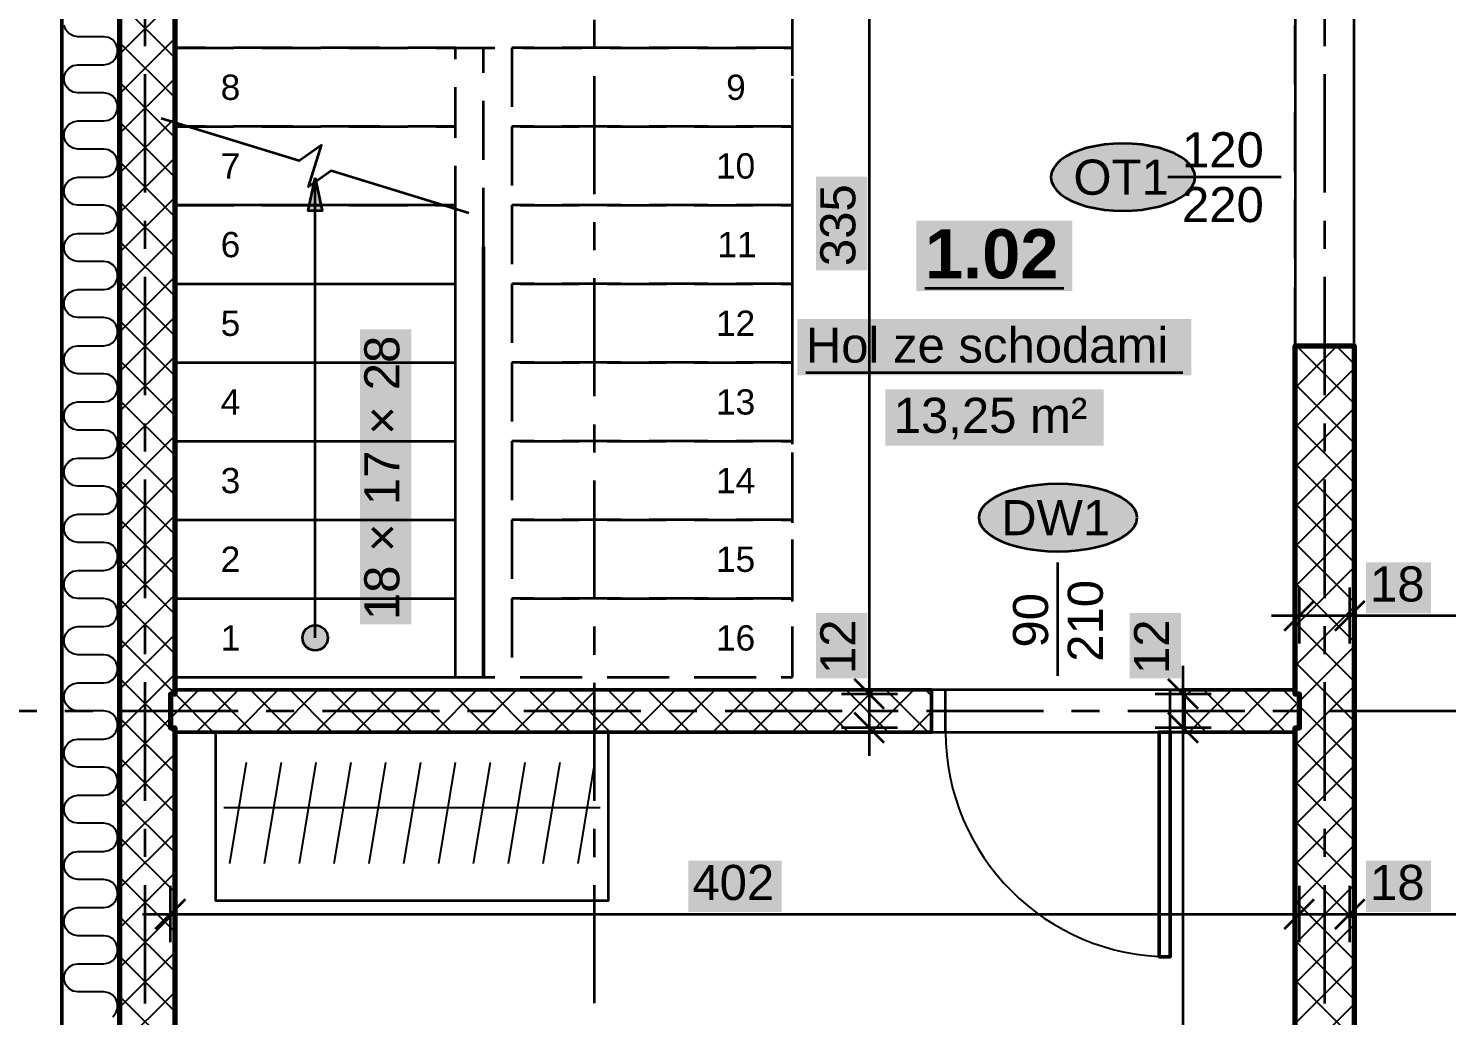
# Model space of a CAD drawing. Header units: metres. Extents: x -3.3 to 16.9, y -6.3 to 12.1.
# Drawn here: x -0.42 to 4.63, y 3.42 to 6.93 of the extents above; entities that cross this region are included whole.
import ezdxf

# ---------------------------------------------------------------- set-up
doc = ezdxf.new("R2010")
doc.units = ezdxf.units.M
for name, pattern in [('KRESKOWA', [5.25, 4.2, -1.05]), ('PUNKTOWA', [10.5, 8.4, -1.05, 0, -1.05]), ('PUNKTOWA_KROTKA', [6.3, 4.2, -1.05, 0, -1.05])]:
    doc.linetypes.add(name, pattern=pattern)
for name, color, linetype, lineweight in [('A-DRZWI', 3, 'Continuous', 35), ('A-KRESKOWANIE', 8, 'Continuous', 18), ('A-MASKA', 7, 'Continuous', 18), ('A-MEBLE', 8, 'Continuous', 18), ('A-NAD-CIECIEM', 8, 'KRESKOWA', 25), ('A-OPISY', 2, 'Continuous', 25), ('A-OSIE', 1, 'PUNKTOWA', 25), ('A-POMIESZCZENIA', 2, 'Continuous', 25), ('A-PRZEKROJE', 1, 'PUNKTOWA_KROTKA', 50), ('A-SCHODY', 6, 'Continuous', 25), ('A-SCIANY-DZIAL', 7, 'Continuous', 35), ('A-SCIANY-IZOL', 4, 'Continuous', 35), ('A-SCIANY-KONSTR', 7, 'Continuous', 50), ('A-WIDOK', 7, 'Continuous', 25), ('A-WYMIARY', 1, 'Continuous', 25)]:
    doc.layers.add(name, color=color, linetype=linetype, lineweight=lineweight)
doc.styles.add('PL_ARIAL', font='arial.ttf')
doc.styles.add('PL_ARIAL_B', font='arialbd.ttf')

msp = doc.modelspace()

# ---------------------------------------------------------------- hatches: boundary and pattern name
at = {"layer": 'A-MASKA', "true_color": 0xffffff}
for points in [[(2.5713, 6.0684), (2.5713, 6.4016), (2.3888, 6.4016), (2.3888, 6.0684)], [(0.9475, 4.8081), (0.9475, 5.8585), (0.765, 5.8585), (0.765, 4.8081)], [(4.3465, 4.847), (4.5786, 4.847), (4.5786, 5.0295), (4.3465, 5.0295)], [(2.5713, 4.6165), (2.5713, 4.8486), (2.3888, 4.8486), (2.3888, 4.6165)], [(3.6885, 4.6165), (3.6885, 4.8486), (3.506, 4.8486), (3.506, 4.6165)], [(1.9334, 3.7845), (2.2666, 3.7845), (2.2666, 3.967), (1.9334, 3.967)], [(4.3465, 3.7845), (4.5786, 3.7845), (4.5786, 3.967), (4.3465, 3.967)]]:
    msp.add_hatch(color=7, dxfattribs=at).paths.add_polyline_path(points)
at = {"layer": 'A-OPISY', "true_color": 0xffffff}
for points in [[(3.7386, 6.4), (3.7364, 6.4157), (3.7298, 6.4311), (3.719, 6.4459), (3.7042, 6.46), (3.6855, 6.4731), (3.6634, 6.4849), (3.6381, 6.4952), (3.6102, 6.5039), (3.5801, 6.5109), (3.5483, 6.5159), (3.5154, 6.519), (3.4819, 6.52), (3.4484, 6.519), (3.4155, 6.5159), (3.3837, 6.5109), (3.3535, 6.5039), (3.3256, 6.4952), (3.3004, 6.4849), (3.2783, 6.4731), (3.2596, 6.46), (3.2448, 6.4459), (3.234, 6.4311), (3.2274, 6.4157), (3.2252, 6.4), (3.2274, 6.3843), (3.234, 6.3689), (3.2448, 6.3541), (3.2596, 6.34), (3.2783, 6.3269), (3.3004, 6.3151), (3.3256, 6.3048), (3.3535, 6.2961), (3.3837, 6.2891), (3.4155, 6.2841), (3.4484, 6.281), (3.4819, 6.28), (3.5154, 6.281), (3.5483, 6.2841), (3.5801, 6.2891), (3.6102, 6.2961), (3.6381, 6.3048), (3.6634, 6.3151), (3.6855, 6.3269), (3.7042, 6.34), (3.719, 6.3541), (3.7298, 6.3689), (3.7364, 6.3843)], [(3.5319, 5.1881), (3.5295, 5.2038), (3.5223, 5.2192), (3.5104, 5.234), (3.4941, 5.2481), (3.4736, 5.2612), (3.4493, 5.273), (3.4216, 5.2833), (3.3909, 5.292), (3.3579, 5.299), (3.323, 5.304), (3.2868, 5.3071), (3.25, 5.3081), (3.2132, 5.3071), (3.177, 5.304), (3.1421, 5.299), (3.1091, 5.292), (3.0784, 5.2833), (3.0507, 5.273), (3.0264, 5.2612), (3.0059, 5.2481), (2.9896, 5.234), (2.9777, 5.2192), (2.9705, 5.2038), (2.9681, 5.1881), (2.9705, 5.1725), (2.9777, 5.1571), (2.9896, 5.1422), (3.0059, 5.1281), (3.0264, 5.1151), (3.0507, 5.1033), (3.0784, 5.0929), (3.1091, 5.0842), (3.1421, 5.0773), (3.177, 5.0722), (3.2132, 5.0691), (3.25, 5.0681), (3.2868, 5.0691), (3.323, 5.0722), (3.3579, 5.0773), (3.3909, 5.0842), (3.4216, 5.0929), (3.4493, 5.1033), (3.4736, 5.1151), (3.4941, 5.1281), (3.5104, 5.1422), (3.5223, 5.1571), (3.5295, 5.1725)]]:
    msp.add_hatch(color=7, dxfattribs=at).paths.add_polyline_path(points)
at = {"layer": 'A-POMIESZCZENIA', "true_color": 0xffffff}
for points in [[(2.7464, 5.9948), (3.3014, 5.9948), (3.3014, 6.2448), (2.7464, 6.2448)], [(2.3224, 5.6948), (3.7254, 5.6948), (3.7254, 5.8948), (2.3224, 5.8948)], [(2.6354, 5.4448), (3.4124, 5.4448), (3.4124, 5.6448), (2.6354, 5.6448)]]:
    msp.add_hatch(color=7, dxfattribs=at).paths.add_polyline_path(points)
at = {"layer": 'A-SCHODY', "true_color": 0x000000}
msp.add_hatch(color=7, dxfattribs=at).paths.add_polyline_path([(0.605, 6.398), (0.6299, 6.2806), (0.5801, 6.2806)])
at = {"layer": 'A-SCHODY', "true_color": 0xffffff}
msp.add_hatch(color=7, dxfattribs=at).paths.add_polyline_path([(0.65, 4.76), (0.6498, 4.7556), (0.6491, 4.7512), (0.6481, 4.7469), (0.6466, 4.7428), (0.6447, 4.7388), (0.6424, 4.735), (0.6398, 4.7315), (0.6368, 4.7282), (0.6335, 4.7252), (0.63, 4.7226), (0.6262, 4.7203), (0.6222, 4.7184), (0.6181, 4.7169), (0.6138, 4.7159), (0.6094, 4.7152), (0.605, 4.715), (0.6006, 4.7152), (0.5962, 4.7159), (0.5919, 4.7169), (0.5878, 4.7184), (0.5838, 4.7203), (0.58, 4.7226), (0.5765, 4.7252), (0.5732, 4.7282), (0.5702, 4.7315), (0.5676, 4.735), (0.5653, 4.7388), (0.5634, 4.7428), (0.5619, 4.7469), (0.5609, 4.7512), (0.5602, 4.7556), (0.56, 4.76), (0.5602, 4.7644), (0.5609, 4.7688), (0.5619, 4.7731), (0.5634, 4.7772), (0.5653, 4.7812), (0.5676, 4.785), (0.5702, 4.7885), (0.5732, 4.7918), (0.5765, 4.7948), (0.58, 4.7974), (0.5838, 4.7997), (0.5878, 4.8016), (0.5919, 4.8031), (0.5962, 4.8041), (0.6006, 4.8048), (0.605, 4.805), (0.6094, 4.8048), (0.6138, 4.8041), (0.6181, 4.8031), (0.6222, 4.8016), (0.6262, 4.7997), (0.63, 4.7974), (0.6335, 4.7948), (0.6368, 4.7918), (0.6398, 4.7885), (0.6424, 4.785), (0.6447, 4.7812), (0.6466, 4.7772), (0.6481, 4.7731), (0.6491, 4.7688), (0.6498, 4.7644)])

# ---------------------------------------------------------------- linework, layer by layer
at = {"layer": 'A-DRZWI', "lineweight": 35, "ltscale": 0.05}
for points in [[(2.8, 4.425), (2.85, 4.425), (2.85, 4.575), (2.8, 4.575)], [(3.7, 4.425), (3.65, 4.425), (3.65, 4.575), (3.7, 4.575)]]:
    msp.add_lwpolyline(points, close=True, dxfattribs=at)
at = {"layer": 'A-DRZWI', "lineweight": 50, "ltscale": 0.05}
msp.add_lwpolyline([(3.65, 4.425), (3.65, 3.625), (3.61, 3.625), (3.61, 4.425)], close=True, dxfattribs=at)
at = {"layer": 'A-DRZWI', "lineweight": 25, "ltscale": 0.05}
msp.add_arc((3.65, 4.425), 0.8, -180, -90, dxfattribs=at)
at = {"layer": 'A-KRESKOWANIE', "lineweight": 25, "ltscale": 0.05}
for points in [[(-0.09, 6.8396), (0.105, 7.0346)], [(0.105, 6.8246), (-0.09, 7.0196)], [(-0.1154, 3.4117), (-0.1042, 3.425), (-0.0983, 3.4413), (-0.0983, 3.4587), (-0.1042, 3.475), (-0.1154, 3.4883), (-0.1304, 3.497), (-0.1475, 3.5), (-0.1475, 3.5), (-0.2395, 3.5), (-0.2395, 3.5), (-0.2566, 3.503), (-0.2716, 3.5117), (-0.2828, 3.525), (-0.2887, 3.5413), (-0.2887, 3.5587), (-0.2828, 3.575), (-0.2716, 3.5883), (-0.2566, 3.597), (-0.2395, 3.6), (-0.1475, 3.6), (-0.1304, 3.603), (-0.1154, 3.6117), (-0.1042, 3.625), (-0.0983, 3.6413), (-0.0983, 3.6587), (-0.1042, 3.675), (-0.1154, 3.6883), (-0.1304, 3.697), (-0.1475, 3.7), (-0.1475, 3.7), (-0.2395, 3.7), (-0.2395, 3.7), (-0.2566, 3.703), (-0.2716, 3.7117), (-0.2828, 3.725), (-0.2887, 3.7413), (-0.2887, 3.7587), (-0.2828, 3.775), (-0.2716, 3.7883), (-0.2566, 3.797), (-0.2395, 3.8), (-0.1475, 3.8), (-0.1304, 3.803), (-0.1154, 3.8117), (-0.1042, 3.825), (-0.0983, 3.8413), (-0.0983, 3.8587), (-0.1042, 3.875), (-0.1154, 3.8883), (-0.1304, 3.897), (-0.1475, 3.9), (-0.1475, 3.9), (-0.2395, 3.9), (-0.2395, 3.9), (-0.2566, 3.903), (-0.2716, 3.9117), (-0.2828, 3.925), (-0.2887, 3.9413), (-0.2887, 3.9587), (-0.2828, 3.975), (-0.2716, 3.9883), (-0.2566, 3.997), (-0.2395, 4), (-0.1475, 4), (-0.1304, 4.003), (-0.1154, 4.0117), (-0.1042, 4.025), (-0.0983, 4.0413), (-0.0983, 4.0587), (-0.1042, 4.075), (-0.1154, 4.0883), (-0.1304, 4.097), (-0.1475, 4.1), (-0.1475, 4.1), (-0.2395, 4.1), (-0.2395, 4.1), (-0.2566, 4.103), (-0.2716, 4.1117), (-0.2828, 4.125), (-0.2887, 4.1413), (-0.2887, 4.1587), (-0.2828, 4.175), (-0.2716, 4.1883), (-0.2566, 4.197), (-0.2395, 4.2), (-0.1475, 4.2), (-0.1304, 4.203), (-0.1154, 4.2117), (-0.1042, 4.225), (-0.0983, 4.2413), (-0.0983, 4.2587), (-0.1042, 4.275), (-0.1154, 4.2883), (-0.1304, 4.297), (-0.1475, 4.3), (-0.1475, 4.3), (-0.2395, 4.3), (-0.2395, 4.3), (-0.2566, 4.303), (-0.2716, 4.3117), (-0.2828, 4.325), (-0.2887, 4.3413), (-0.2887, 4.3587), (-0.2828, 4.375), (-0.2716, 4.3883), (-0.2566, 4.397), (-0.2395, 4.4), (-0.1475, 4.4), (-0.1304, 4.403), (-0.1154, 4.4117), (-0.1042, 4.425), (-0.0983, 4.4413), (-0.0983, 4.4587), (-0.1042, 4.475), (-0.1154, 4.4883), (-0.1304, 4.497), (-0.1475, 4.5), (-0.1475, 4.5), (-0.2395, 4.5), (-0.2395, 4.5), (-0.2566, 4.503), (-0.2716, 4.5117), (-0.2828, 4.525), (-0.2887, 4.5413), (-0.2887, 4.5587), (-0.2828, 4.575), (-0.2716, 4.5883), (-0.2566, 4.597), (-0.2395, 4.6), (-0.2395, 4.6), (-0.1475, 4.6), (-0.1304, 4.603), (-0.1154, 4.6117), (-0.1042, 4.625), (-0.0983, 4.6413), (-0.0983, 4.6587), (-0.1042, 4.675), (-0.1154, 4.6883), (-0.1304, 4.697), (-0.1475, 4.7), (-0.1475, 4.7), (-0.2395, 4.7), (-0.2395, 4.7), (-0.2566, 4.703), (-0.2716, 4.7117), (-0.2828, 4.725), (-0.2887, 4.7413), (-0.2887, 4.7587), (-0.2828, 4.775), (-0.2716, 4.7883), (-0.2566, 4.797), (-0.2395, 4.8), (-0.1475, 4.8), (-0.1304, 4.803), (-0.1154, 4.8117), (-0.1042, 4.825), (-0.0983, 4.8413), (-0.0983, 4.8587), (-0.1042, 4.875), (-0.1154, 4.8883), (-0.1304, 4.897), (-0.1475, 4.9), (-0.1475, 4.9), (-0.2395, 4.9), (-0.2395, 4.9), (-0.2566, 4.903), (-0.2716, 4.9117), (-0.2828, 4.925), (-0.2887, 4.9413), (-0.2887, 4.9587), (-0.2828, 4.975), (-0.2716, 4.9883), (-0.2566, 4.997), (-0.2395, 5), (-0.1475, 5), (-0.1304, 5.003), (-0.1154, 5.0117), (-0.1042, 5.025), (-0.0983, 5.0413), (-0.0983, 5.0587), (-0.1042, 5.075), (-0.1154, 5.0883), (-0.1304, 5.097), (-0.1475, 5.1), (-0.1475, 5.1), (-0.2395, 5.1), (-0.2395, 5.1), (-0.2566, 5.103), (-0.2716, 5.1117), (-0.2828, 5.125), (-0.2887, 5.1413), (-0.2887, 5.1587), (-0.2828, 5.175), (-0.2716, 5.1883), (-0.2566, 5.197), (-0.2395, 5.2), (-0.1475, 5.2), (-0.1304, 5.203), (-0.1154, 5.2117), (-0.1042, 5.225), (-0.0983, 5.2413), (-0.0983, 5.2587), (-0.1042, 5.275), (-0.1154, 5.2883), (-0.1304, 5.297), (-0.1475, 5.3), (-0.1475, 5.3), (-0.2395, 5.3), (-0.2395, 5.3), (-0.2566, 5.303), (-0.2716, 5.3117), (-0.2828, 5.325), (-0.2887, 5.3413), (-0.2887, 5.3587), (-0.2828, 5.375), (-0.2716, 5.3883), (-0.2566, 5.397), (-0.2395, 5.4), (-0.1475, 5.4), (-0.1304, 5.403), (-0.1154, 5.4117), (-0.1042, 5.425), (-0.0983, 5.4413), (-0.0983, 5.4587), (-0.1042, 5.475), (-0.1154, 5.4883), (-0.1304, 5.497), (-0.1475, 5.5), (-0.1475, 5.5), (-0.2395, 5.5), (-0.2395, 5.5), (-0.2566, 5.503), (-0.2716, 5.5117), (-0.2828, 5.525), (-0.2887, 5.5413), (-0.2887, 5.5587), (-0.2828, 5.575), (-0.2716, 5.5883), (-0.2566, 5.597), (-0.2395, 5.6), (-0.1475, 5.6), (-0.1304, 5.603), (-0.1154, 5.6117), (-0.1042, 5.625), (-0.0983, 5.6413), (-0.0983, 5.6587), (-0.1042, 5.675), (-0.1154, 5.6883), (-0.1304, 5.697), (-0.1475, 5.7), (-0.1475, 5.7), (-0.2395, 5.7), (-0.2395, 5.7), (-0.2566, 5.703), (-0.2716, 5.7117), (-0.2828, 5.725), (-0.2887, 5.7413), (-0.2887, 5.7587), (-0.2828, 5.775), (-0.2716, 5.7883), (-0.2566, 5.797), (-0.2395, 5.8), (-0.1475, 5.8), (-0.1304, 5.803), (-0.1154, 5.8117), (-0.1042, 5.825), (-0.0983, 5.8413), (-0.0983, 5.8587), (-0.1042, 5.875), (-0.1154, 5.8883), (-0.1304, 5.897), (-0.1475, 5.9), (-0.1475, 5.9), (-0.2395, 5.9), (-0.2395, 5.9), (-0.2566, 5.903), (-0.2716, 5.9117), (-0.2828, 5.925), (-0.2887, 5.9413), (-0.2887, 5.9587), (-0.2828, 5.975), (-0.2716, 5.9883), (-0.2566, 5.997), (-0.2395, 6), (-0.1475, 6), (-0.1304, 6.003), (-0.1154, 6.0117), (-0.1042, 6.025), (-0.0983, 6.0413), (-0.0983, 6.0587), (-0.1042, 6.075), (-0.1154, 6.0883), (-0.1304, 6.097), (-0.1475, 6.1), (-0.1475, 6.1), (-0.2395, 6.1), (-0.2395, 6.1), (-0.2566, 6.103), (-0.2716, 6.1117), (-0.2828, 6.125), (-0.2887, 6.1413), (-0.2887, 6.1587), (-0.2828, 6.175), (-0.2716, 6.1883), (-0.2566, 6.197), (-0.2395, 6.2), (-0.1475, 6.2), (-0.1304, 6.203), (-0.1154, 6.2117), (-0.1042, 6.225), (-0.0983, 6.2413), (-0.0983, 6.2587), (-0.1042, 6.275), (-0.1154, 6.2883), (-0.1304, 6.297), (-0.1475, 6.3), (-0.1475, 6.3), (-0.2395, 6.3), (-0.2395, 6.3), (-0.2566, 6.303), (-0.2716, 6.3117), (-0.2828, 6.325), (-0.2887, 6.3413), (-0.2887, 6.3587), (-0.2828, 6.375), (-0.2716, 6.3883), (-0.2566, 6.397), (-0.2395, 6.4), (-0.1475, 6.4), (-0.1304, 6.403), (-0.1154, 6.4117), (-0.1042, 6.425), (-0.0983, 6.4413), (-0.0983, 6.4587), (-0.1042, 6.475), (-0.1154, 6.4883), (-0.1304, 6.497), (-0.1475, 6.5), (-0.1475, 6.5), (-0.2395, 6.5), (-0.2395, 6.5), (-0.2566, 6.503), (-0.2716, 6.5117), (-0.2828, 6.525), (-0.2887, 6.5413), (-0.2887, 6.5587), (-0.2828, 6.575), (-0.2716, 6.5883), (-0.2566, 6.597), (-0.2395, 6.6), (-0.1475, 6.6), (-0.1304, 6.603), (-0.1154, 6.6117), (-0.1042, 6.625), (-0.0983, 6.6413), (-0.0983, 6.6587), (-0.1042, 6.675), (-0.1154, 6.6883), (-0.1304, 6.697), (-0.1475, 6.7), (-0.1475, 6.7), (-0.2395, 6.7), (-0.2395, 6.7), (-0.2566, 6.703), (-0.2716, 6.7117), (-0.2828, 6.725), (-0.2887, 6.7413), (-0.2887, 6.7587), (-0.2828, 6.775), (-0.2716, 6.7883), (-0.2566, 6.797), (-0.2395, 6.8), (-0.1475, 6.8), (-0.1304, 6.803), (-0.1154, 6.8117), (-0.1042, 6.825), (-0.0983, 6.8413), (-0.0983, 6.8587), (-0.1042, 6.875), (-0.1154, 6.8883), (-0.1304, 6.897), (-0.1475, 6.9), (-0.1475, 6.9), (-0.2395, 6.9), (-0.2395, 6.9), (-0.2566, 6.903), (-0.2716, 6.9117), (-0.2828, 6.925), (-0.2887, 6.9413)], [(-0.09, 6.6982), (0.105, 6.8932)], [(0.105, 6.6832), (-0.09, 6.8782)], [(-0.09, 6.5568), (0.105, 6.7518)], [(0.105, 6.5418), (-0.09, 6.7368)], [(-0.09, 6.4154), (0.105, 6.6104)], [(0.105, 6.4004), (-0.09, 6.5954)], [(-0.09, 6.274), (0.105, 6.469)], [(0.105, 6.259), (-0.09, 6.454)], [(-0.09, 6.1325), (0.105, 6.3275)], [(0.105, 6.1175), (-0.09, 6.3125)], [(-0.09, 5.9911), (0.105, 6.1861)], [(0.105, 5.9761), (-0.09, 6.1711)], [(-0.09, 5.8497), (0.105, 6.0447)], [(0.105, 5.8347), (-0.09, 6.0297)], [(-0.09, 5.7083), (0.105, 5.9033)], [(0.105, 5.6933), (-0.09, 5.8883)], [(-0.09, 5.5669), (0.105, 5.7619)], [(4.095, 5.6506), (4.2444, 5.8)], [(4.095, 5.7921), (4.1029, 5.8)], [(4.305, 5.5945), (4.0995, 5.8)], [(4.305, 5.7359), (4.2409, 5.8)], [(0.105, 5.5519), (-0.09, 5.7469)], [(4.095, 5.5092), (4.305, 5.7192)], [(4.305, 5.4531), (4.095, 5.6631)], [(-0.09, 5.4254), (0.105, 5.6204)], [(0.105, 5.4104), (-0.09, 5.6054)], [(4.095, 5.3678), (4.305, 5.5778)], [(4.305, 5.3117), (4.095, 5.5217)], [(-0.09, 5.284), (0.105, 5.479)], [(0.105, 5.269), (-0.09, 5.464)], [(4.095, 5.2264), (4.305, 5.4364)], [(4.305, 5.1702), (4.095, 5.3802)], [(-0.09, 5.1426), (0.105, 5.3376)], [(0.105, 5.1276), (-0.09, 5.3226)], [(4.095, 5.0849), (4.305, 5.2949)], [(4.305, 5.0288), (4.095, 5.2388)], [(-0.09, 5.0012), (0.105, 5.1962)], [(0.105, 4.9862), (-0.09, 5.1812)], [(4.095, 4.9435), (4.305, 5.1535)], [(-0.09, 4.8597), (0.105, 5.0547)], [(4.305, 4.8874), (4.095, 5.0974)], [(0.105, 4.8447), (-0.09, 5.0397)], [(4.095, 4.8021), (4.305, 5.0121)], [(4.305, 4.746), (4.095, 4.956)], [(-0.09, 4.7183), (0.105, 4.9133)], [(0.105, 4.7033), (-0.09, 4.8983)], [(4.095, 4.6607), (4.305, 4.8707)], [(4.305, 4.6045), (4.095, 4.8145)], [(-0.09, 4.5769), (0.105, 4.7719)], [(0.105, 4.5619), (-0.09, 4.7569)], [(4.11, 4.5343), (4.305, 4.7293)], [(4.305, 4.4631), (4.095, 4.6731)], [(-0.09, 4.4355), (0.105, 4.6305)], [(0.105, 4.4205), (-0.09, 4.6155)], [(0.09, 4.4741), (0.1909, 4.575)], [(0.2419, 4.425), (0.105, 4.5619)], [(0.1824, 4.425), (0.3324, 4.575)], [(0.3833, 4.425), (0.2333, 4.575)], [(0.3238, 4.425), (0.4738, 4.575)], [(0.5247, 4.425), (0.3747, 4.575)], [(0.4652, 4.425), (0.6152, 4.575)], [(0.6662, 4.425), (0.5162, 4.575)], [(0.6066, 4.425), (0.7566, 4.575)], [(0.8076, 4.425), (0.6576, 4.575)], [(0.748, 4.425), (0.898, 4.575)], [(0.949, 4.425), (0.799, 4.575)], [(0.8895, 4.425), (1.0395, 4.575)], [(1.0904, 4.425), (0.9404, 4.575)], [(1.0309, 4.425), (1.1809, 4.575)], [(1.2319, 4.425), (1.0819, 4.575)], [(1.1723, 4.425), (1.3223, 4.575)], [(1.3733, 4.425), (1.2233, 4.575)], [(1.3137, 4.425), (1.4637, 4.575)], [(1.5147, 4.425), (1.3647, 4.575)], [(1.4552, 4.425), (1.6052, 4.575)], [(1.6561, 4.425), (1.5061, 4.575)], [(1.5966, 4.425), (1.7466, 4.575)], [(1.7975, 4.425), (1.6475, 4.575)], [(1.738, 4.425), (1.888, 4.575)], [(1.939, 4.425), (1.789, 4.575)], [(1.8794, 4.425), (2.0294, 4.575)], [(2.0804, 4.425), (1.9304, 4.575)], [(2.0208, 4.425), (2.1708, 4.575)], [(2.2218, 4.425), (2.0718, 4.575)], [(2.1623, 4.425), (2.3123, 4.575)], [(2.3632, 4.425), (2.2132, 4.575)], [(2.3037, 4.425), (2.4537, 4.575)], [(2.5046, 4.425), (2.3546, 4.575)], [(2.4451, 4.425), (2.5951, 4.575)], [(2.6461, 4.425), (2.4961, 4.575)], [(2.5865, 4.425), (2.7365, 4.575)], [(2.7875, 4.425), (2.6375, 4.575)], [(2.8, 4.5539), (2.7789, 4.575)], [(3.7, 4.5485), (3.7265, 4.575)], [(3.7179, 4.425), (3.8679, 4.575)], [(3.9189, 4.425), (3.7689, 4.575)], [(3.8593, 4.425), (4.0093, 4.575)], [(4.0603, 4.425), (3.9103, 4.575)], [(4.11, 4.5167), (4.0517, 4.575)], [(4.095, 4.3778), (4.305, 4.5878)], [(2.7279, 4.425), (2.8, 4.4971)], [(3.7774, 4.425), (3.7, 4.5024)], [(4.0007, 4.425), (4.11, 4.5343)], [(4.305, 4.3217), (4.11, 4.5167)], [(-0.09, 4.2941), (0.09, 4.4741)], [(0.105, 4.2791), (-0.09, 4.4741)], [(4.095, 4.2364), (4.305, 4.4464)], [(-0.09, 4.1526), (0.105, 4.3476)], [(4.305, 4.1803), (4.095, 4.3903)], [(0.105, 4.1376), (-0.09, 4.3326)], [(4.095, 4.095), (4.305, 4.305)], [(4.305, 4.0389), (4.095, 4.2489)], [(-0.09, 4.0112), (0.105, 4.2062)], [(0.105, 3.9962), (-0.09, 4.1912)], [(4.095, 3.9536), (4.305, 4.1636)], [(4.305, 3.8974), (4.095, 4.1074)], [(-0.09, 3.8698), (0.105, 4.0648)], [(0.105, 3.8548), (-0.09, 4.0498)], [(4.095, 3.8122), (4.305, 4.0222)], [(4.305, 3.756), (4.095, 3.966)], [(-0.09, 3.7284), (0.105, 3.9234)], [(0.105, 3.7134), (-0.09, 3.9084)], [(4.095, 3.6707), (4.305, 3.8807)], [(4.305, 3.6146), (4.095, 3.8246)], [(-0.09, 3.587), (0.105, 3.782)], [(0.105, 3.572), (-0.09, 3.767)], [(4.095, 3.5293), (4.305, 3.7393)], [(-0.09, 3.4455), (0.105, 3.6405)], [(4.305, 3.4732), (4.095, 3.6832)], [(0.105, 3.4305), (-0.09, 3.6255)], [(4.095, 3.3879), (4.305, 3.5979)], [(4.305, 3.3318), (4.095, 3.5418)], [(-0.09, 3.3041), (0.105, 3.4991)], [(0.105, 3.2891), (-0.09, 3.4841)], [(4.095, 3.2465), (4.305, 3.4565)]]:
    msp.add_lwpolyline(points, dxfattribs=at)
at = {"layer": 'A-MEBLE', "lineweight": 35, "ltscale": 0.05}
msp.add_lwpolyline([(1.65, 4.425), (0.25, 4.425), (0.25, 3.825), (1.65, 3.825)], close=True, dxfattribs=at)
at = {"layer": 'A-MEBLE', "lineweight": 25, "ltscale": 0.05}
for points in [[(0.36, 4.317), (0.3, 3.957)], [(0.484, 4.317), (0.424, 3.957)], [(0.608, 4.317), (0.548, 3.957)], [(0.732, 4.317), (0.672, 3.957)], [(0.856, 4.317), (0.796, 3.957)], [(0.98, 4.317), (0.92, 3.957)], [(1.104, 4.317), (1.044, 3.957)], [(1.228, 4.317), (1.168, 3.957)], [(1.352, 4.317), (1.292, 3.957)], [(1.476, 4.317), (1.416, 3.957)], [(1.6, 4.317), (1.54, 3.957)], [(1.62, 4.155), (0.28, 4.155)]]:
    msp.add_lwpolyline(points, dxfattribs=at)
at = {"layer": 'A-NAD-CIECIEM', "linetype": 'KRESKOWA', "lineweight": 35, "ltscale": 0.05, "flags": 128}
for points in [[(0.1055, 4.62), (2.305, 4.62), (2.305, 7.8945)], [(4.095, 5.8), (4.095, 7)], [(4.305, 5.8), (4.305, 7)]]:
    msp.add_lwpolyline(points, dxfattribs=at)
at = {"layer": 'A-OPISY', "lineweight": 35, "ltscale": 0.05}
for points in [[(3.7386, 6.4), (3.7364, 6.4157), (3.7298, 6.4311), (3.719, 6.4459), (3.7042, 6.46), (3.6855, 6.4731), (3.6634, 6.4849), (3.6381, 6.4952), (3.6102, 6.5039), (3.5801, 6.5109), (3.5483, 6.5159), (3.5154, 6.519), (3.4819, 6.52), (3.4484, 6.519), (3.4155, 6.5159), (3.3837, 6.5109), (3.3535, 6.5039), (3.3256, 6.4952), (3.3004, 6.4849), (3.2783, 6.4731), (3.2596, 6.46), (3.2448, 6.4459), (3.234, 6.4311), (3.2274, 6.4157), (3.2252, 6.4), (3.2274, 6.3843), (3.234, 6.3689), (3.2448, 6.3541), (3.2596, 6.34), (3.2783, 6.3269), (3.3004, 6.3151), (3.3256, 6.3048), (3.3535, 6.2961), (3.3837, 6.2891), (3.4155, 6.2841), (3.4484, 6.281), (3.4819, 6.28), (3.5154, 6.281), (3.5483, 6.2841), (3.5801, 6.2891), (3.6102, 6.2961), (3.6381, 6.3048), (3.6634, 6.3151), (3.6855, 6.3269), (3.7042, 6.34), (3.719, 6.3541), (3.7298, 6.3689), (3.7364, 6.3843)], [(3.5319, 5.1881), (3.5295, 5.2038), (3.5223, 5.2192), (3.5104, 5.234), (3.4941, 5.2481), (3.4736, 5.2612), (3.4493, 5.273), (3.4216, 5.2833), (3.3909, 5.292), (3.3579, 5.299), (3.323, 5.304), (3.2868, 5.3071), (3.25, 5.3081), (3.2132, 5.3071), (3.177, 5.304), (3.1421, 5.299), (3.1091, 5.292), (3.0784, 5.2833), (3.0507, 5.273), (3.0264, 5.2612), (3.0059, 5.2481), (2.9896, 5.234), (2.9777, 5.2192), (2.9705, 5.2038), (2.9681, 5.1881), (2.9705, 5.1725), (2.9777, 5.1571), (2.9896, 5.1422), (3.0059, 5.1281), (3.0264, 5.1151), (3.0507, 5.1033), (3.0784, 5.0929), (3.1091, 5.0842), (3.1421, 5.0773), (3.177, 5.0722), (3.2132, 5.0691), (3.25, 5.0681), (3.2868, 5.0691), (3.323, 5.0722), (3.3579, 5.0773), (3.3909, 5.0842), (3.4216, 5.0929), (3.4493, 5.1033), (3.4736, 5.1151), (3.4941, 5.1281), (3.5104, 5.1422), (3.5223, 5.1571), (3.5295, 5.1725)]]:
    msp.add_lwpolyline(points, close=True, dxfattribs=at)
at = {"layer": 'A-OSIE', "linetype": 'PUNKTOWA', "lineweight": 35, "ltscale": 0.050186, "flags": 128}
for points in [[(0, -5.2), (0, 11.03)], [(4.2, -5.2), (4.2, 11.03)]]:
    msp.add_lwpolyline(points, dxfattribs=at)
at = {"layer": 'A-OSIE', "linetype": 'PUNKTOWA', "lineweight": 35, "ltscale": 0.049636, "flags": 128}
msp.add_lwpolyline([(-2.237, 4.5), (15.9, 4.5)], dxfattribs=at)
at = {"layer": 'A-POMIESZCZENIA', "lineweight": 35, "ltscale": 0.05}
for points in [[(2.7764, 6.0048), (3.2714, 6.0048)], [(2.3524, 5.7048), (3.6954, 5.7048)]]:
    msp.add_lwpolyline(points, dxfattribs=at)
at = {"layer": 'A-PRZEKROJE', "linetype": 'PUNKTOWA', "lineweight": 35, "ltscale": 0.05, "flags": 128}
msp.add_lwpolyline([(1.5993, -5.9), (1.5993, 11.73)], dxfattribs=at)
at = {"layer": 'A-SCHODY', "linetype": 'KRESKOWA', "lineweight": 35, "ltscale": 0.05, "flags": 128}
for points in [[(0.1051, 6.86), (2.305, 6.86), (2.305, 7.8949)], [(0.1051, 6.58), (1.105, 6.58), (1.105, 6.86), (0.1051, 6.86)], [(1.205, 6.1518), (1.205, 6.86)], [(1.305, 6.86), (1.305, 6.58), (2.305, 6.58), (2.305, 6.86), (1.305, 6.86)], [(0.1051, 6.3), (1.105, 6.3), (1.105, 6.58), (0.1051, 6.58)], [(1.305, 6.58), (1.305, 6.3), (2.305, 6.3), (2.305, 6.58), (1.305, 6.58)], [(1.305, 6.3), (1.305, 6.02), (2.305, 6.02), (2.305, 6.3), (1.305, 6.3)], [(1.305, 6.02), (1.305, 5.74), (2.305, 5.74), (2.305, 6.02), (1.305, 6.02)], [(1.305, 5.74), (1.305, 5.46), (2.305, 5.46), (2.305, 5.74), (1.305, 5.74)], [(1.305, 5.46), (1.305, 5.18), (2.305, 5.18), (2.305, 5.46), (1.305, 5.46)], [(1.305, 5.18), (1.305, 4.9), (2.305, 4.9), (2.305, 5.18), (1.305, 5.18)], [(1.305, 4.9), (1.305, 4.62), (2.305, 4.62), (2.305, 4.9), (1.305, 4.9)]]:
    msp.add_lwpolyline(points, dxfattribs=at)
at = {"layer": 'A-SCHODY', "lineweight": 35, "ltscale": 0.05}
for points in [[(1.1528, 6.2713), (0.6623, 6.4223), (0.582, 6.3655), (0.628, 6.5145), (0.5477, 6.4577), (0.0572, 6.6087)], [(0.605, 4.76), (0.605, 6.398)], [(0.1051, 6.02), (1.105, 6.02), (1.105, 6.3), (0.1051, 6.3)], [(0.1051, 5.74), (1.105, 5.74), (1.105, 6.0199)], [(0.1051, 5.46), (1.105, 5.46), (1.105, 5.7399)], [(0.1051, 5.18), (1.105, 5.18), (1.105, 5.4599)], [(0.1051, 4.9), (1.105, 4.9), (1.105, 5.1799)], [(0.1051, 4.62), (1.105, 4.62), (1.105, 4.8999)]]:
    msp.add_lwpolyline(points, dxfattribs=at)
msp.add_lwpolyline([(0.605, 6.398), (0.6299, 6.2806), (0.5801, 6.2806)], close=True, dxfattribs=at)
at = {"layer": 'A-SCHODY', "lineweight": 50, "ltscale": 0.05}
msp.add_lwpolyline([(1.205, 4.62), (1.205, 6.1518)], dxfattribs=at)
at = {"layer": 'A-SCHODY', "lineweight": 35, "ltscale": 0.05}
msp.add_circle((0.605, 4.76), 0.045, dxfattribs=at)
at = {"layer": 'A-SCIANY-DZIAL', "lineweight": 50, "ltscale": 0.05}
for points in [[(0.09, 4.44), (0.09, 4.56), (0.09, 4.56), (0.09, 4.56), (0.09, 4.56), (0.09, 4.56), (0.105, 4.56), (0.105, 4.56), (0.105, 4.56), (0.105, 4.56), (0.105, 4.56), (0.105, 4.56), (0.105, 4.56), (0.105, 4.56), (0.105, 4.56), (0.105, 4.56), (0.105, 4.56), (0.105, 4.56), (0.105, 4.56), (0.105, 4.56), (0.105, 4.56), (0.105, 4.56), (0.105, 4.56), (0.105, 4.575), (0.105, 4.575), (0.105, 4.575), (0.105, 4.575), (0.105, 4.575), (2.8, 4.575), (2.8, 4.575), (2.8, 4.575), (2.8, 4.575), (2.8, 4.575), (2.8, 4.425), (2.8, 4.425), (2.8, 4.425), (0.105, 4.425), (0.105, 4.425), (0.105, 4.425), (0.105, 4.44), (0.105, 4.44), (0.105, 4.44), (0.105, 4.44), (0.105, 4.44), (0.105, 4.44), (0.105, 4.44), (0.105, 4.44), (0.105, 4.44), (0.105, 4.44), (0.105, 4.44), (0.105, 4.44), (0.105, 4.44), (0.105, 4.44), (0.105, 4.44), (0.105, 4.44), (0.105, 4.44), (0.09, 4.44), (0.09, 4.44), (0.09, 4.44), (0.09, 4.44)], [(3.7, 4.44), (3.7, 4.44), (3.7, 4.44), (3.7, 4.575), (3.7, 4.575), (3.7, 4.575), (3.7, 4.575), (3.7, 4.575), (4.095, 4.575), (4.095, 4.575), (4.095, 4.575), (4.095, 4.575), (4.095, 4.575), (4.095, 4.56), (4.095, 4.56), (4.095, 4.56), (4.095, 4.56), (4.095, 4.56), (4.095, 4.56), (4.095, 4.56), (4.095, 4.56), (4.095, 4.56), (4.095, 4.56), (4.095, 4.56), (4.095, 4.56), (4.095, 4.56), (4.095, 4.56), (4.095, 4.56), (4.095, 4.56), (4.095, 4.56), (4.11, 4.56), (4.11, 4.56), (4.11, 4.56), (4.11, 4.56), (4.11, 4.56), (4.11, 4.44), (4.11, 4.44), (4.11, 4.44), (4.11, 4.44), (4.11, 4.44), (4.095, 4.44), (4.095, 4.44), (4.095, 4.44), (4.095, 4.44), (4.095, 4.44), (4.095, 4.44), (4.095, 4.44), (4.095, 4.44), (4.095, 4.44), (4.095, 4.44), (4.095, 4.44), (4.095, 4.44), (4.095, 4.44), (4.095, 4.44), (4.095, 4.44), (4.095, 4.44), (4.095, 4.44), (4.095, 4.425), (4.095, 4.425), (4.095, 4.425), (3.7, 4.425), (3.7, 4.425), (3.7, 4.425), (3.7, 4.425), (3.7, 4.44)]]:
    msp.add_lwpolyline(points, close=True, dxfattribs=at)
at = {"layer": 'A-SCIANY-IZOL', "lineweight": 50, "ltscale": 0.05}
msp.add_lwpolyline([(-0.09, 8.09), (-0.09, 2.8), (-0.09, 2.8), (-0.09, 2.8), (-0.09, 2.8), (-0.297, 2.8), (-0.297, 2.8), (-0.297, 2.8), (-0.297, 2.8), (-0.297, 8.297)], dxfattribs=at)
at = {"layer": 'A-SCIANY-KONSTR', "lineweight": 70, "ltscale": 0.05}
for points in [[(-0.09, 2.8), (-0.09, 7.91)], [(0.105, 7.895), (0.105, 4.56), (0.105, 4.56), (0.105, 4.56), (0.09, 4.56), (0.09, 4.56), (0.09, 4.56), (0.09, 4.56), (0.09, 4.56), (0.09, 4.56), (0.09, 4.56), (0.09, 4.56), (0.09, 4.56), (0.09, 4.56), (0.09, 4.56), (0.09, 4.56), (0.09, 4.56), (0.09, 4.56), (0.09, 4.56), (0.09, 4.56), (0.09, 4.56), (0.09, 4.44), (0.09, 4.44), (0.09, 4.44), (0.09, 4.44), (0.09, 4.44), (0.09, 4.44), (0.09, 4.44), (0.09, 4.44), (0.09, 4.44), (0.09, 4.44), (0.09, 4.44), (0.09, 4.44), (0.09, 4.44), (0.09, 4.44), (0.09, 4.44), (0.09, 4.44), (0.09, 4.44), (0.105, 4.44), (0.105, 4.44), (0.105, 4.44), (0.105, 2.8)], [(4.095, 0.105), (4.095, 4.44), (4.095, 4.44), (4.095, 4.44), (4.095, 4.44), (4.095, 4.44), (4.11, 4.44), (4.11, 4.44), (4.11, 4.44), (4.11, 4.44), (4.11, 4.44), (4.11, 4.44), (4.11, 4.44), (4.11, 4.44), (4.11, 4.44), (4.11, 4.44), (4.11, 4.44), (4.11, 4.44), (4.11, 4.44), (4.11, 4.44), (4.11, 4.44), (4.11, 4.44), (4.11, 4.44), (4.11, 4.56), (4.11, 4.56), (4.11, 4.56), (4.11, 4.56), (4.11, 4.56), (4.11, 4.56), (4.11, 4.56), (4.11, 4.56), (4.11, 4.56), (4.11, 4.56), (4.11, 4.56), (4.11, 4.56), (4.11, 4.56), (4.11, 4.56), (4.11, 4.56), (4.11, 4.56), (4.11, 4.56), (4.095, 4.56), (4.095, 4.56), (4.095, 4.56), (4.095, 4.56), (4.095, 4.56), (4.095, 5.8), (4.095, 5.8), (4.095, 5.8), (4.095, 5.8), (4.095, 5.8), (4.305, 5.8), (4.305, 5.8), (4.305, 5.8), (4.305, 0.105)]]:
    msp.add_lwpolyline(points, dxfattribs=at)
at = {"layer": 'A-WIDOK', "lineweight": 35, "ltscale": 0.05}
for points in [[(4.095, 6.9995), (4.095, 5.8005)], [(4.305, 5.8005), (4.305, 6.9995)], [(3.6995, 4.575), (2.8005, 4.575)], [(4.3055, 4.5), (9.8945, 4.5)], [(2.8005, 4.425), (3.6995, 4.425)]]:
    msp.add_lwpolyline(points, dxfattribs=at)
at = {"layer": 'A-WYMIARY', "lineweight": 35, "ltscale": 0.05}
for points in [[(2.5788, 4.34), (2.5788, 8.01)], [(4.045, 6.4), (3.6419, 6.4)], [(3.25, 4.625), (3.25, 5.0281)], [(4.11, 4.7395), (4.11, 4.9395)], [(4.29, 4.7395), (4.29, 4.9395)], [(4.057, 4.7865), (4.163, 4.8925)], [(4.237, 4.7865), (4.343, 4.8925)], [(4.01, 4.8395), (10.01, 4.8395)], [(3.696, -0.01), (3.696, 4.66)], [(2.6318, 4.507), (2.5258, 4.613)], [(3.749, 4.507), (3.643, 4.613)], [(2.6788, 4.56), (2.4788, 4.56)], [(3.796, 4.56), (3.596, 4.56)], [(2.6318, 4.387), (2.5258, 4.493)], [(3.749, 4.387), (3.643, 4.493)], [(2.6788, 4.44), (2.4788, 4.44)], [(3.796, 4.44), (3.596, 4.44)], [(0.09, 3.677), (0.09, 3.877)], [(4.11, 3.677), (4.11, 3.877)], [(4.29, 3.677), (4.29, 3.877)], [(0.037, 3.724), (0.143, 3.83)], [(4.057, 3.724), (4.163, 3.83)], [(4.237, 3.724), (4.343, 3.83)], [(-0.01, 3.777), (10.01, 3.777)]]:
    msp.add_lwpolyline(points, dxfattribs=at)

# ---------------------------------------------------------------- texts
at = {"layer": 'A-OPISY', "style": 'PL_ARIAL'}
for s, p in [('OT1', (3.3052, 6.3375)), ('DW1', (3.0481, 5.1256))]:
    msp.add_text(s, height=0.125, dxfattribs=at).set_placement(p)
at = {"layer": 'A-POMIESZCZENIA'}
for s, height, style, p in [('1.02', 0.175, 'PL_ARIAL_B', (2.7764, 6.0398)), ('Hol ze schodami', 0.125, 'PL_ARIAL', (2.3524, 5.7398)), ('13,25 m²', 0.125, 'PL_ARIAL', (2.6654, 5.4898))]:
    msp.add_text(s, height=height, dxfattribs=dict(at, style=style)).set_placement(p)
at = {"layer": 'A-SCHODY', "style": 'PL_ARIAL'}
for s, p in [('8', (0.2686, 6.675)), ('9', (2.0686, 6.675)), ('7', (0.2686, 6.395)), ('10', (2.0323, 6.395)), ('6', (0.2686, 6.115)), ('11', (2.0371, 6.115)), ('5', (0.2686, 5.835)), ('12', (2.0323, 5.835)), ('4', (0.2686, 5.555)), ('13', (2.0323, 5.555)), ('3', (0.2686, 5.275)), ('14', (2.0323, 5.275)), ('2', (0.2686, 4.995)), ('15', (2.0323, 4.995)), ('1', (0.2686, 4.715)), ('16', (2.0323, 4.715))]:
    msp.add_text(s, height=0.09, dxfattribs=at).set_placement(p)
for s, p in [('28', (0.905, 5.6414)), (' × ', (0.905, 5.4343)), ('17', (0.905, 5.2323)), ('18 × ', (0.905, 4.8231))]:
    msp.add_text(s, height=0.125, rotation=90, dxfattribs=at).set_placement(p)
at = {"layer": 'A-WYMIARY', "style": 'PL_ARIAL'}
for s, p in [('120', (3.6919, 6.435)), ('220', (3.6919, 6.24)), ('18', (4.3615, 4.8895)), ('402', (1.9484, 3.827)), ('18', (4.3615, 3.827))]:
    msp.add_text(s, height=0.125, dxfattribs=at).set_placement(p)
for s, p in [('335', (2.5288, 6.0834)), ('210', (3.41, 4.675)), ('90', (3.215, 4.7255)), ('12', (2.5288, 4.6315)), ('12', (3.646, 4.6315))]:
    msp.add_text(s, height=0.125, rotation=90, dxfattribs=at).set_placement(p)

doc.saveas('drawing.dxf')
